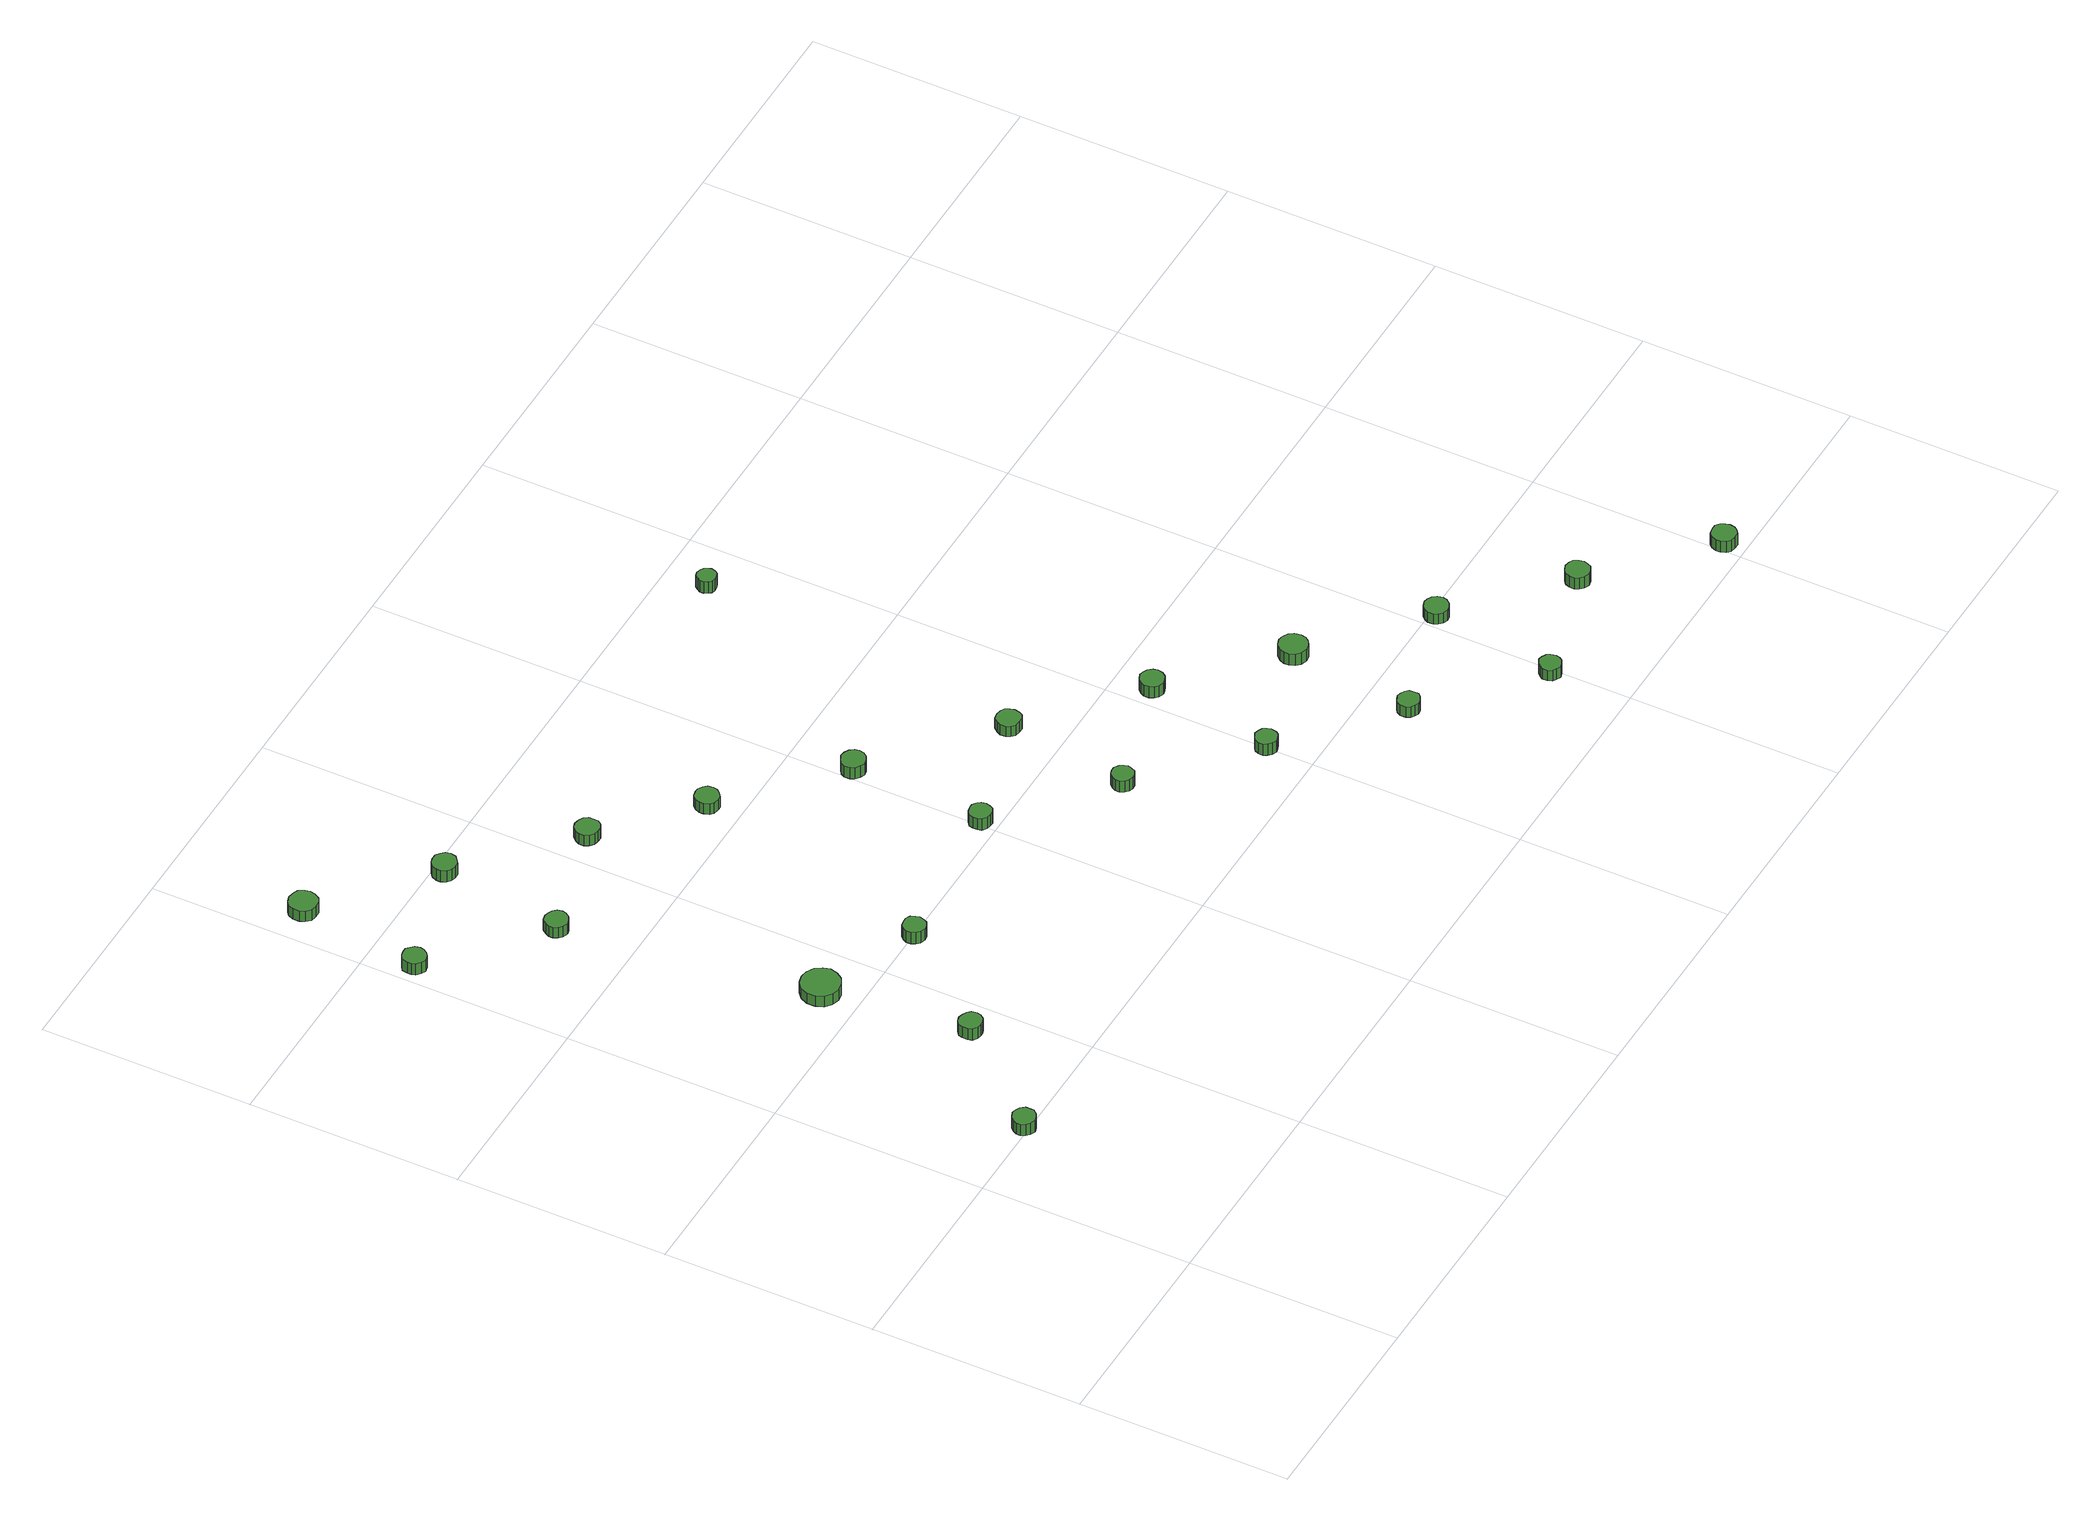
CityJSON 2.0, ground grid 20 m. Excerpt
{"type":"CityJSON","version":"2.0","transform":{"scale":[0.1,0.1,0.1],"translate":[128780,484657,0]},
"CityObjects":{
"tree1":{"type":"SolitaryVegetationObject","attributes":{"function":"something"},"geometry":[{"type":"MultiSurface","lod":"1","boundaries":[[[0,1,2,3,4,5,6,7,8,9,10,11,12,13,14]],[[15,16,17,18,19,20,21,22,23,24,25,26,27,28,29]],[[0,29,28,1]],[[1,28,27,2]],[[2,27,26,3]],[[3,26,25,4]],[[4,25,24,5]],[[5,24,23,6]],[[6,23,22,7]],[[7,22,21,8]],[[8,21,20,9]],[[9,20,19,10]],[[10,19,18,11]],[[11,18,17,12]],[[12,17,16,13]],[[13,16,15,14]],[[14,15,29,0]]]}]},
"tree2":{"type":"SolitaryVegetationObject","attributes":{"function":"something"},"geometry":[{"type":"MultiSurface","lod":"1","boundaries":[[[30,31,32,33,34,35,36,37,38,39,40,41,42,43,44]],[[45,46,47,48,49,50,51,52,53,54,55,56,57,58,59]],[[30,59,58,31]],[[31,58,57,32]],[[32,57,56,33]],[[33,56,55,34]],[[34,55,54,35]],[[35,54,53,36]],[[36,53,52,37]],[[37,52,51,38]],[[38,51,50,39]],[[39,50,49,40]],[[40,49,48,41]],[[41,48,47,42]],[[42,47,46,43]],[[43,46,45,44]],[[44,45,59,30]]]}]},
"tree3":{"type":"SolitaryVegetationObject","attributes":{"function":"something"},"geometry":[{"type":"MultiSurface","lod":"1","boundaries":[[[60,61,62,63,64,65,66,67,68,69,70,71,72,73,74]],[[75,76,77,78,79,80,81,82,83,84,85,86,87,88,89]],[[60,89,88,61]],[[61,88,87,62]],[[62,87,86,63]],[[63,86,85,64]],[[64,85,84,65]],[[65,84,83,66]],[[66,83,82,67]],[[67,82,81,68]],[[68,81,80,69]],[[69,80,79,70]],[[70,79,78,71]],[[71,78,77,72]],[[72,77,76,73]],[[73,76,75,74]],[[74,75,89,60]]]}]},
"tree4":{"type":"SolitaryVegetationObject","attributes":{"function":"something"},"geometry":[{"type":"MultiSurface","lod":"1","boundaries":[[[90,91,92,93,94,95,96,97,98,99,100,101,102,103,104]],[[105,106,107,108,109,110,111,112,113,114,115,116,117,118,119]],[[90,119,118,91]],[[91,118,117,92]],[[92,117,116,93]],[[93,116,115,94]],[[94,115,114,95]],[[95,114,113,96]],[[96,113,112,97]],[[97,112,111,98]],[[98,111,110,99]],[[99,110,109,100]],[[100,109,108,101]],[[101,108,107,102]],[[102,107,106,103]],[[103,106,105,104]],[[104,105,119,90]]]}]},
"tree5":{"type":"SolitaryVegetationObject","attributes":{"function":"something"},"geometry":[{"type":"MultiSurface","lod":"1","boundaries":[[[120,121,122,123,124,125,126,127,128,129,130,131,132,133,134]],[[135,136,137,138,139,140,141,142,143,144,145,146,147,148,149]],[[120,149,148,121]],[[121,148,147,122]],[[122,147,146,123]],[[123,146,145,124]],[[124,145,144,125]],[[125,144,143,126]],[[126,143,142,127]],[[127,142,141,128]],[[128,141,140,129]],[[129,140,139,130]],[[130,139,138,131]],[[131,138,137,132]],[[132,137,136,133]],[[133,136,135,134]],[[134,135,149,120]]]}]},
"tree6":{"type":"SolitaryVegetationObject","attributes":{"function":"something"},"geometry":[{"type":"MultiSurface","lod":"1","boundaries":[[[150,151,152,153,154,155,156,157,158,159,160,161,162,163,164]],[[165,166,167,168,169,170,171,172,173,174,175,176,177,178,179]],[[150,179,178,151]],[[151,178,177,152]],[[152,177,176,153]],[[153,176,175,154]],[[154,175,174,155]],[[155,174,173,156]],[[156,173,172,157]],[[157,172,171,158]],[[158,171,170,159]],[[159,170,169,160]],[[160,169,168,161]],[[161,168,167,162]],[[162,167,166,163]],[[163,166,165,164]],[[164,165,179,150]]]}]},
"tree7":{"type":"SolitaryVegetationObject","attributes":{"function":"something"},"geometry":[{"type":"MultiSurface","lod":"1","boundaries":[[[180,181,182,183,184,185,186,187,188,189,190,191,192,193,194]],[[195,196,197,198,199,200,201,202,203,204,205,206,207,208,209]],[[180,209,208,181]],[[181,208,207,182]],[[182,207,206,183]],[[183,206,205,184]],[[184,205,204,185]],[[185,204,203,186]],[[186,203,202,187]],[[187,202,201,188]],[[188,201,200,189]],[[189,200,199,190]],[[190,199,198,191]],[[191,198,197,192]],[[192,197,196,193]],[[193,196,195,194]],[[194,195,209,180]]]}]},
"tree8":{"type":"SolitaryVegetationObject","attributes":{"function":"something"},"geometry":[{"type":"MultiSurface","lod":"1","boundaries":[[[210,211,212,213,214,215,216,217,218,219,220,221,222,223,224]],[[225,226,227,228,229,230,231,232,233,234,235,236,237,238,239]],[[210,239,238,211]],[[211,238,237,212]],[[212,237,236,213]],[[213,236,235,214]],[[214,235,234,215]],[[215,234,233,216]],[[216,233,232,217]],[[217,232,231,218]],[[218,231,230,219]],[[219,230,229,220]],[[220,229,228,221]],[[221,228,227,222]],[[222,227,226,223]],[[223,226,225,224]],[[224,225,239,210]]]}]},
"tree9":{"type":"SolitaryVegetationObject","attributes":{"function":"something"},"geometry":[{"type":"MultiSurface","lod":"1","boundaries":[[[240,241,242,243,244,245,246,247,248,249,250,251,252,253,254]],[[255,256,257,258,259,260,261,262,263,264,265,266,267,268,269]],[[240,269,268,241]],[[241,268,267,242]],[[242,267,266,243]],[[243,266,265,244]],[[244,265,264,245]],[[245,264,263,246]],[[246,263,262,247]],[[247,262,261,248]],[[248,261,260,249]],[[249,260,259,250]],[[250,259,258,251]],[[251,258,257,252]],[[252,257,256,253]],[[253,256,255,254]],[[254,255,269,240]]]}]},
"tree10":{"type":"SolitaryVegetationObject","attributes":{"function":"something"},"geometry":[{"type":"MultiSurface","lod":"1","boundaries":[[[270,271,272,273,274,275,276,277,278,279,280,281,282,283,284]],[[285,286,287,288,289,290,291,292,293,294,295,296,297,298,299]],[[270,299,298,271]],[[271,298,297,272]],[[272,297,296,273]],[[273,296,295,274]],[[274,295,294,275]],[[275,294,293,276]],[[276,293,292,277]],[[277,292,291,278]],[[278,291,290,279]],[[279,290,289,280]],[[280,289,288,281]],[[281,288,287,282]],[[282,287,286,283]],[[283,286,285,284]],[[284,285,299,270]]]}]},
"tree11":{"type":"SolitaryVegetationObject","attributes":{"function":"something"},"geometry":[{"type":"MultiSurface","lod":"1","boundaries":[[[300,301,302,303,304,305,306,307,308,309,310,311,312,313,314]],[[315,316,317,318,319,320,321,322,323,324,325,326,327,328,329]],[[300,329,328,301]],[[301,328,327,302]],[[302,327,326,303]],[[303,326,325,304]],[[304,325,324,305]],[[305,324,323,306]],[[306,323,322,307]],[[307,322,321,308]],[[308,321,320,309]],[[309,320,319,310]],[[310,319,318,311]],[[311,318,317,312]],[[312,317,316,313]],[[313,316,315,314]],[[314,315,329,300]]]}]},
"tree12":{"type":"SolitaryVegetationObject","attributes":{"function":"something"},"geometry":[{"type":"MultiSurface","lod":"1","boundaries":[[[330,331,332,333,334,335,336,337,338,339,340,341,342,343,344]],[[345,346,347,348,349,350,351,352,353,354,355,356,357,358,359]],[[330,359,358,331]],[[331,358,357,332]],[[332,357,356,333]],[[333,356,355,334]],[[334,355,354,335]],[[335,354,353,336]],[[336,353,352,337]],[[337,352,351,338]],[[338,351,350,339]],[[339,350,349,340]],[[340,349,348,341]],[[341,348,347,342]],[[342,347,346,343]],[[343,346,345,344]],[[344,345,359,330]]]}]},
"tree13":{"type":"SolitaryVegetationObject","attributes":{"function":"something"},"geometry":[{"type":"MultiSurface","lod":"1","boundaries":[[[360,361,362,363,364,365,366,367,368,369,370,371,372,373,374]],[[375,376,377,378,379,380,381,382,383,384,385,386,387,388,389]],[[360,389,388,361]],[[361,388,387,362]],[[362,387,386,363]],[[363,386,385,364]],[[364,385,384,365]],[[365,384,383,366]],[[366,383,382,367]],[[367,382,381,368]],[[368,381,380,369]],[[369,380,379,370]],[[370,379,378,371]],[[371,378,377,372]],[[372,377,376,373]],[[373,376,375,374]],[[374,375,389,360]]]}]},
"tree14":{"type":"SolitaryVegetationObject","attributes":{"function":"something"},"geometry":[{"type":"MultiSurface","lod":"1","boundaries":[[[390,391,392,393,394,395,396,397,398,399,400,401,402,403,404]],[[405,406,407,408,409,410,411,412,413,414,415,416,417,418,419]],[[390,419,418,391]],[[391,418,417,392]],[[392,417,416,393]],[[393,416,415,394]],[[394,415,414,395]],[[395,414,413,396]],[[396,413,412,397]],[[397,412,411,398]],[[398,411,410,399]],[[399,410,409,400]],[[400,409,408,401]],[[401,408,407,402]],[[402,407,406,403]],[[403,406,405,404]],[[404,405,419,390]]]}]},
"tree15":{"type":"SolitaryVegetationObject","attributes":{"function":"something"},"geometry":[{"type":"MultiSurface","lod":"1","boundaries":[[[420,421,422,423,424,425,426,427,428,429,430,431,432,433,434]],[[435,436,437,438,439,440,441,442,443,444,445,446,447,448,449]],[[420,449,448,421]],[[421,448,447,422]],[[422,447,446,423]],[[423,446,445,424]],[[424,445,444,425]],[[425,444,443,426]],[[426,443,442,427]],[[427,442,441,428]],[[428,441,440,429]],[[429,440,439,430]],[[430,439,438,431]],[[431,438,437,432]],[[432,437,436,433]],[[433,436,435,434]],[[434,435,449,420]]]}]},
"tree16":{"type":"SolitaryVegetationObject","attributes":{"function":"something"},"geometry":[{"type":"MultiSurface","lod":"1","boundaries":[[[450,451,452,453,454,455,456,457,458,459,460,461,462,463,464]],[[465,466,467,468,469,470,471,472,473,474,475,476,477,478,479]],[[450,479,478,451]],[[451,478,477,452]],[[452,477,476,453]],[[453,476,475,454]],[[454,475,474,455]],[[455,474,473,456]],[[456,473,472,457]],[[457,472,471,458]],[[458,471,470,459]],[[459,470,469,460]],[[460,469,468,461]],[[461,468,467,462]],[[462,467,466,463]],[[463,466,465,464]],[[464,465,479,450]]]}]},
"tree17":{"type":"SolitaryVegetationObject","attributes":{"function":"something"},"geometry":[{"type":"MultiSurface","lod":"1","boundaries":[[[480,481,482,483,484,485,486,487,488,489,490,491,492,493,494]],[[495,496,497,498,499,500,501,502,503,504,505,506,507,508,509]],[[480,509,508,481]],[[481,508,507,482]],[[482,507,506,483]],[[483,506,505,484]],[[484,505,504,485]],[[485,504,503,486]],[[486,503,502,487]],[[487,502,501,488]],[[488,501,500,489]],[[489,500,499,490]],[[490,499,498,491]],[[491,498,497,492]],[[492,497,496,493]],[[493,496,495,494]],[[494,495,509,480]]]}]},
"tree18":{"type":"SolitaryVegetationObject","attributes":{"function":"something"},"geometry":[{"type":"MultiSurface","lod":"1","boundaries":[[[510,511,512,513,514,515,516,517,518,519,520,521,522,523,524]],[[525,526,527,528,529,530,531,532,533,534,535,536,537,538,539]],[[510,539,538,511]],[[511,538,537,512]],[[512,537,536,513]],[[513,536,535,514]],[[514,535,534,515]],[[515,534,533,516]],[[516,533,532,517]],[[517,532,531,518]],[[518,531,530,519]],[[519,530,529,520]],[[520,529,528,521]],[[521,528,527,522]],[[522,527,526,523]],[[523,526,525,524]],[[524,525,539,510]]]}]},
"tree19":{"type":"SolitaryVegetationObject","attributes":{"function":"something"},"geometry":[{"type":"MultiSurface","lod":"1","boundaries":[[[540,541,542,543,544,545,546,547,548,549,550,551,552,553,554]],[[555,556,557,558,559,560,561,562,563,564,565,566,567,568,569]],[[540,569,568,541]],[[541,568,567,542]],[[542,567,566,543]],[[543,566,565,544]],[[544,565,564,545]],[[545,564,563,546]],[[546,563,562,547]],[[547,562,561,548]],[[548,561,560,549]],[[549,560,559,550]],[[550,559,558,551]],[[551,558,557,552]],[[552,557,556,553]],[[553,556,555,554]],[[554,555,569,540]]]}]},
"tree20":{"type":"SolitaryVegetationObject","attributes":{"function":"something"},"geometry":[{"type":"MultiSurface","lod":"1","boundaries":[[[570,571,572,573,574,575,576,577,578,579,580,581,582,583,584]],[[585,586,587,588,589,590,591,592,593,594,595,596,597,598,599]],[[570,599,598,571]],[[571,598,597,572]],[[572,597,596,573]],[[573,596,595,574]],[[574,595,594,575]],[[575,594,593,576]],[[576,593,592,577]],[[577,592,591,578]],[[578,591,590,579]],[[579,590,589,580]],[[580,589,588,581]],[[581,588,587,582]],[[582,587,586,583]],[[583,586,585,584]],[[584,585,599,570]]]}]},
"tree21":{"type":"SolitaryVegetationObject","attributes":{"function":"something"},"geometry":[{"type":"MultiSurface","lod":"1","boundaries":[[[600,601,602,603,604,605,606,607,608,609,610,611,612,613,614]],[[615,616,617,618,619,620,621,622,623,624,625,626,627,628,629]],[[600,629,628,601]],[[601,628,627,602]],[[602,627,626,603]],[[603,626,625,604]],[[604,625,624,605]],[[605,624,623,606]],[[606,623,622,607]],[[607,622,621,608]],[[608,621,620,609]],[[609,620,619,610]],[[610,619,618,611]],[[611,618,617,612]],[[612,617,616,613]],[[613,616,615,614]],[[614,615,629,600]]]}]},
"tree22":{"type":"SolitaryVegetationObject","attributes":{"function":"something"},"geometry":[{"type":"MultiSurface","lod":"1","boundaries":[[[630,631,632,633,634,635,636,637,638,639,640,641,642,643,644]],[[645,646,647,648,649,650,651,652,653,654,655,656,657,658,659]],[[630,659,658,631]],[[631,658,657,632]],[[632,657,656,633]],[[633,656,655,634]],[[634,655,654,635]],[[635,654,653,636]],[[636,653,652,637]],[[637,652,651,638]],[[638,651,650,639]],[[639,650,649,640]],[[640,649,648,641]],[[641,648,647,642]],[[642,647,646,643]],[[643,646,645,644]],[[644,645,659,630]]]}]},
"tree23":{"type":"SolitaryVegetationObject","attributes":{"function":"something"},"geometry":[{"type":"MultiSurface","lod":"1","boundaries":[[[660,661,662,663,664,665,666,667,668,669,670,671,672,673,674]],[[675,676,677,678,679,680,681,682,683,684,685,686,687,688,689]],[[660,689,688,661]],[[661,688,687,662]],[[662,687,686,663]],[[663,686,685,664]],[[664,685,684,665]],[[665,684,683,666]],[[666,683,682,667]],[[667,682,681,668]],[[668,681,680,669]],[[669,680,679,670]],[[670,679,678,671]],[[671,678,677,672]],[[672,677,676,673]],[[673,676,675,674]],[[674,675,689,660]]]}]}
},
"vertices":[
[94,204,17],[94,208,17],[91,212,17],[87,214,17],[83,215,17],[78,213,17],[75,210,17],[73,206,17],[73,202,17],[75,198,17],[78,195,17],[83,193,17],[87,194,17],[91,196,17],[94,200,17],[94,200,4],[91,196,4],[87,194,4],[83,193,4],[78,195,4],[75,198,4],[73,202,4],[73,206,4],[75,210,4],[78,213,4],[83,215,4],[87,214,4],[91,212,4],[94,208,4],[94,204,4],
[28,756,18],[27,761,18],[24,764,18],[21,767,18],[16,767,18],[12,766,18],[8,763,18],[7,758,18],[7,754,18],[8,750,18],[12,747,18],[16,745,18],[21,746,18],[24,748,18],[27,752,18],[27,752,5],[24,748,5],[21,746,5],[16,745,5],[12,747,5],[8,750,5],[7,754,5],[7,758,5],[8,763,5],[12,766,5],[16,767,5],[21,767,5],[24,764,5],[27,761,5],[28,756,5],
[179,300,17],[178,305,17],[175,308,17],[171,310,17],[167,311,17],[163,310,17],[159,307,17],[158,303,17],[158,298,17],[159,294,17],[163,291,17],[167,290,17],[171,290,17],[175,292,17],[178,296,17],[178,296,4],[175,292,4],[171,290,4],[167,290,4],[163,291,4],[159,294,4],[158,298,4],[158,303,4],[159,307,4],[163,310,4],[167,311,4],[171,310,4],[175,308,4],[178,305,4],[179,300,4],
[168,435,18],[166,442,18],[162,448,18],[155,452,18],[148,453,18],[141,451,18],[135,446,18],[132,439,18],[132,431,18],[135,424,18],[141,419,18],[148,417,18],[155,418,18],[162,422,18],[166,428,18],[166,428,6],[162,422,6],[155,418,6],[148,417,6],[141,419,6],[135,424,6],[132,431,6],[132,439,6],[135,446,6],[141,451,6],[148,453,6],[155,452,6],[162,448,6],[166,442,6],[168,435,6],
[48,873,16],[47,878,16],[44,883,16],[39,885,16],[33,886,16],[28,884,16],[24,881,16],[22,876,16],[22,870,16],[24,865,16],[28,861,16],[33,860,16],[39,860,16],[44,863,16],[47,868,16],[47,868,4],[44,863,4],[39,860,4],[33,860,4],[28,861,4],[24,865,4],[22,870,4],[22,876,4],[24,881,4],[28,884,4],[33,886,4],[39,885,4],[44,883,4],[47,878,4],[48,873,4],
[126,671,17],[125,676,17],[122,679,17],[118,681,17],[114,682,17],[109,681,17],[106,677,17],[104,673,17],[104,669,17],[106,665,17],[109,662,17],[114,660,17],[118,661,17],[122,663,17],[125,667,17],[125,667,5],[122,663,5],[118,661,5],[114,660,5],[109,662,5],[106,665,5],[104,669,5],[104,673,5],[106,677,5],[109,681,5],[114,682,5],[118,681,5],[122,679,5],[125,676,5],[126,671,5],
[145,789,17],[144,794,17],[141,797,17],[137,800,17],[132,800,17],[128,799,17],[124,796,17],[122,791,17],[122,787,17],[124,782,17],[128,779,17],[132,778,17],[137,778,17],[141,781,17],[144,784,17],[144,784,4],[141,781,4],[137,778,4],[132,778,4],[128,779,4],[124,782,4],[122,787,4],[122,791,4],[124,796,4],[128,799,4],[132,800,4],[137,800,4],[141,797,4],[144,794,4],[145,789,4],
[262,399,17],[261,403,17],[259,407,17],[255,409,17],[251,409,17],[246,408,17],[243,405,17],[241,401,17],[241,397,17],[243,393,17],[246,390,17],[251,388,17],[255,389,17],[259,391,17],[261,395,17],[261,395,4],[259,391,4],[255,389,4],[251,388,4],[246,390,4],[243,393,4],[241,397,4],[241,401,4],[243,405,4],[246,408,4],[251,409,4],[255,409,4],[259,407,4],[261,403,4],[262,399,4],
[241,703,16],[241,707,16],[238,711,16],[234,713,16],[229,714,16],[225,713,16],[221,709,16],[219,705,16],[219,700,16],[221,696,16],[225,693,16],[229,692,16],[234,692,16],[238,694,16],[241,698,16],[241,698,4],[238,694,4],[234,692,4],[229,692,4],[225,693,4],[221,696,4],[219,700,4],[219,705,4],[221,709,4],[225,713,4],[229,714,4],[234,713,4],[238,711,4],[241,707,4],[241,703,4],
[324,631,16],[323,636,16],[320,639,16],[316,642,16],[312,642,16],[307,641,16],[304,638,16],[302,633,16],[302,629,16],[304,624,16],[307,621,16],[312,620,16],[316,620,16],[320,623,16],[323,627,16],[323,627,4],[320,623,4],[316,620,4],[312,620,4],[307,621,4],[304,624,4],[302,629,4],[302,633,4],[304,638,4],[307,641,4],[312,642,4],[316,642,4],[320,639,4],[323,636,4],[324,631,4],
[414,416,17],[413,420,17],[411,423,17],[407,426,17],[403,426,17],[399,425,17],[395,422,17],[394,418,17],[394,414,17],[395,410,17],[399,407,17],[403,406,17],[407,406,17],[411,408,17],[413,412,17],[413,412,4],[411,408,4],[407,406,4],[403,406,4],[399,407,4],[395,410,4],[394,414,4],[394,418,4],[395,422,4],[399,425,4],[403,426,4],[407,426,4],[411,423,4],[413,420,4],[414,416,4],
[423,543,16],[422,547,16],[419,551,16],[415,553,16],[410,554,16],[406,552,16],[402,549,16],[400,545,16],[400,540,16],[402,536,16],[406,533,16],[410,531,16],[415,532,16],[419,534,16],[422,538,16],[422,538,3],[419,534,3],[415,532,3],[410,531,3],[406,533,3],[402,536,3],[400,540,3],[400,545,3],[402,549,3],[406,552,3],[410,554,3],[415,553,3],[419,551,3],[422,547,3],[423,543,3],
[512,331,17],[511,335,17],[509,338,17],[505,341,17],[501,341,17],[497,340,17],[494,337,17],[492,333,17],[492,329,17],[494,325,17],[497,322,17],[501,321,17],[505,321,17],[509,323,17],[511,327,17],[511,327,4],[509,323,4],[505,321,4],[501,321,4],[497,322,4],[494,325,4],[492,329,4],[492,333,4],[494,337,4],[497,340,4],[501,341,4],[505,341,4],[509,338,4],[511,335,4],[512,331,4],
[530,450,16],[529,454,16],[527,458,16],[523,460,16],[518,461,16],[513,460,16],[510,456,16],[508,452,16],[508,447,16],[510,443,16],[513,440,16],[518,439,16],[523,439,16],[527,441,16],[529,445,16],[529,445,4],[527,441,4],[523,439,4],[518,439,4],[513,440,4],[510,443,4],[508,447,4],[508,452,4],[510,456,4],[513,460,4],[518,461,4],[523,460,4],[527,458,4],[529,454,4],[530,450,4],
[610,245,17],[609,249,17],[607,252,17],[603,254,17],[599,255,17],[595,253,17],[592,251,17],[590,247,17],[590,242,17],[592,239,17],[595,236,17],[599,234,17],[603,235,17],[607,237,17],[609,240,17],[609,240,4],[607,237,4],[603,235,4],[599,234,4],[595,236,4],[592,239,4],[590,242,4],[590,247,4],[592,251,4],[595,253,4],[599,255,4],[603,254,4],[607,252,4],[609,249,4],[610,245,4],
[630,365,17],[629,369,17],[626,373,17],[622,375,17],[618,376,17],[613,374,17],[610,371,17],[608,367,17],[608,362,17],[610,358,17],[613,355,17],[618,353,17],[622,354,17],[626,356,17],[629,360,17],[629,360,4],[626,356,4],[622,354,4],[618,353,4],[613,355,4],[610,358,4],[608,362,4],[608,367,4],[610,371,4],[613,374,4],[618,376,4],[622,375,4],[626,373,4],[629,369,4],[630,365,4],
[708,160,17],[708,164,17],[705,167,17],[701,169,17],[697,170,17],[693,168,17],[690,166,17],[688,162,17],[688,157,17],[690,153,17],[693,151,17],[697,149,17],[701,150,17],[705,152,17],[708,155,17],[708,155,5],[705,152,5],[701,150,5],[697,149,5],[693,151,5],[690,153,5],[688,157,5],[688,162,5],[690,166,5],[693,168,5],[697,170,5],[701,169,5],[705,167,5],[708,164,5],[708,160,5],
[562,759,19],[561,762,19],[559,765,19],[556,767,19],[552,768,19],[548,767,19],[546,764,19],[544,761,19],[544,757,19],[546,754,19],[548,751,19],[552,750,19],[556,751,19],[559,752,19],[561,755,19],[561,755,6],[559,752,6],[556,751,6],[552,750,6],[548,751,6],[546,754,6],[544,757,6],[544,761,6],[546,764,6],[548,767,6],[552,768,6],[556,767,6],[559,765,6],[561,762,6],[562,759,6],
[726,278,17],[725,284,17],[722,288,17],[717,291,17],[712,292,17],[706,290,17],[702,286,17],[700,281,17],[700,276,17],[702,271,17],[706,267,17],[712,265,17],[717,266,17],[722,269,17],[725,273,17],[725,273,4],[722,269,4],[717,266,4],[712,265,4],[706,267,4],[702,271,4],[700,276,4],[700,281,4],[702,286,4],[706,290,4],[712,292,4],[717,291,4],[722,288,4],[725,284,4],[726,278,4],
[805,74,17],[804,79,17],[802,82,17],[798,84,17],[794,85,17],[790,83,17],[787,80,17],[785,77,17],[785,72,17],[787,68,17],[790,66,17],[794,64,17],[798,65,17],[802,67,17],[804,70,17],[804,70,5],[802,67,5],[798,65,5],[794,64,5],[790,66,5],[787,68,5],[785,72,5],[785,77,5],[787,80,5],[790,83,5],[794,85,5],[798,84,5],[802,82,5],[804,79,5],[805,74,5],
[824,193,17],[823,198,17],[820,202,17],[816,204,17],[812,205,17],[807,203,17],[804,200,17],[802,196,17],[802,191,17],[804,187,17],[807,184,17],[812,182,17],[816,183,17],[820,185,17],[823,189,17],[823,189,5],[820,185,5],[816,183,5],[812,182,5],[807,184,5],[804,187,5],[802,191,5],[802,196,5],[804,200,5],[807,203,5],[812,205,5],[816,204,5],[820,202,5],[823,198,5],[824,193,5],
[920,108,17],[919,113,17],[917,117,17],[913,119,17],[908,120,17],[903,118,17],[900,115,17],[898,111,17],[898,106,17],[900,102,17],[903,99,17],[908,97,17],[913,98,17],[917,100,17],[919,104,17],[919,104,4],[917,100,4],[913,98,4],[908,97,4],[903,99,4],[900,102,4],[898,106,4],[898,111,4],[900,115,4],[903,118,4],[908,120,4],[913,119,4],[917,117,4],[919,113,4],[920,108,4],
[1019,20,17],[1018,24,17],[1016,28,17],[1012,31,17],[1007,31,17],[1002,30,17],[999,27,17],[997,22,17],[997,18,17],[999,13,17],[1002,10,17],[1007,9,17],[1012,9,17],[1016,12,17],[1018,15,17],[1018,15,4],[1016,12,4],[1012,9,4],[1007,9,4],[1002,10,4],[999,13,4],[997,18,4],[997,22,4],[999,27,4],[1002,30,4],[1007,31,4],[1012,31,4],[1016,28,4],[1018,24,4],[1019,20,4]
]}
